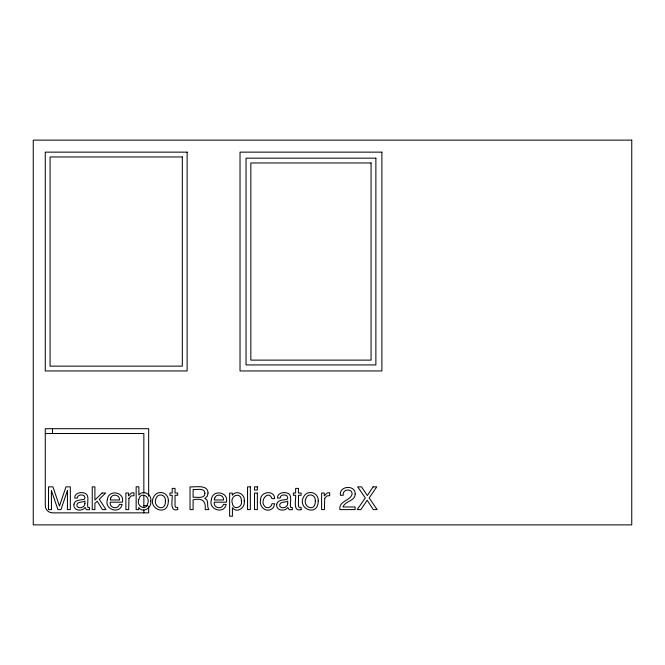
<?xml version="1.0" encoding="UTF-8"?>
<svg xmlns="http://www.w3.org/2000/svg" width="665" height="665" viewBox="0 0 665 665"><rect width="100%" height="100%" fill="white"/><g stroke="black" fill="none" stroke-linecap="round" stroke-linejoin="round"><path stroke-width="1" d="M45.27 433.505L143.848 433.505L143.848 493.272M143.848 505.641L147.697 505.641M148.661 496.231L148.661 428.701L45.27 428.701L45.27 505.641A7.215 7.215 0 0 0 52.485 512.856L148.661 512.856L148.661 506.58M143.848 495.334L143.848 507.703M143.848 509.764L143.848 512.856M52.485 428.701L52.485 433.505M67.464 490.413L67.398 509.606L70.332 509.606L70.332 486.855L65.96 486.855L59.468 506.09L52.934 486.855L48.52 486.855L48.52 509.606L51.463 509.606L51.38 490.413L57.922 509.606L60.972 509.606L67.464 490.413M241.378 501.211C243.049 507.362 233.265 510.62 232.442 503.671C229.309 495.101 241.802 491.136 241.378 501.211M138.794 499.631C135.909 506.065 146.109 511.368 147.622 503.787C150.972 496.389 140.431 490.837 138.794 499.631M150.756 500.994C152.061 507.586 143.058 513.812 138.719 507.486L138.719 509.606L136.15 509.606L136.15 486.772L138.86 486.772L138.86 495.034C143.091 489.398 152.069 494.411 150.756 500.994M168.336 500.961C168.22 518.318 144.704 507.794 155.003 495.018A6.85 6.85 0 0 1 159.002 492.69C163.997 491.443 168.893 495.882 168.336 500.961M260.58 499.706C258.776 505.932 265.219 512.723 271.328 509.232A5.694 5.694 0 0 0 273.839 506.589L274.645 503.738L271.935 503.738C271.611 506.231 269.292 508.26 266.731 507.595A3.416 3.416 0 0 1 264.471 505.999C259.325 500.363 268.843 489.498 271.935 498.592L274.645 498.592C274.537 489.714 260.306 491.369 260.58 499.706M318.227 500.961C318.103 518.318 294.587 507.794 304.886 495.018A6.85 6.85 0 0 1 308.893 492.69C313.88 491.443 318.784 495.882 318.227 500.961M107.364 499.723C104.014 509.515 119.974 514.76 122.144 504.402L119.401 504.402C118.054 509.922 109.085 508.085 110.215 502.2L122.377 502.2C125.037 491.659 108.021 489.141 107.364 499.723M211.395 499.723C208.045 509.515 224.014 514.76 226.175 504.402L223.44 504.402C222.085 509.922 213.116 508.085 214.255 502.2L226.408 502.2C229.076 491.659 212.052 489.141 211.395 499.723M244.221 500.945C245.684 507.486 237.006 513.779 232.409 507.744L232.409 516.223L229.616 516.223L229.616 493.098L232.326 493.098L232.326 495.292C236.366 489.357 245.451 494.378 244.221 500.945M204.928 493.28C204.986 499.174 196.541 496.863 193.108 497.279L193.108 489.498C196.532 490.03 204.778 487.403 204.928 493.28M73.965 504.161C72.668 510.554 82.044 512.092 85.078 507.412L86.4 509.706L89.567 509.681L89.567 507.628L87.905 507.453C86.583 503.014 90.623 494.261 83.807 492.89C80.099 491.876 74.413 493.355 74.729 498.085L77.331 498.085C77.398 494.735 81.679 494.378 83.998 495.608L85.012 497.678L84.347 499.29C80.889 500.213 74.896 499.523 73.965 504.161M276.756 504.161C275.46 510.554 284.828 512.092 287.862 507.412L289.192 509.706L292.351 509.681L292.351 507.628L290.688 507.453C289.366 503.014 293.406 494.261 286.598 492.89C282.883 491.876 277.205 493.355 277.513 498.085L280.115 498.085C280.189 494.735 284.462 494.378 286.79 495.608L287.804 497.678L287.13 499.29C283.672 500.213 277.687 499.523 276.756 504.161M355.201 493.995C355.168 501.235 345.019 500.945 342.974 506.971L355.093 506.971L355.093 509.606L339.865 509.606C338.693 500.77 350.372 500.945 352.118 494.12C352.226 487.819 341.951 489.199 343.24 495.292L340.405 495.292C338.851 485.633 355.368 484.494 355.201 493.995M165.427 501.044C165.685 513.604 150.465 506.24 156.907 496.921A3.79 3.79 0 0 1 159.434 495.093C163.058 494.053 165.893 497.603 165.427 501.044M315.31 501.044C315.567 513.604 300.356 506.24 306.789 496.921A3.79 3.79 0 0 1 309.316 495.093C312.949 494.053 315.775 497.603 315.31 501.044M208.054 492.989L207.214 496.331L204.845 498.426C209.167 499.997 206.757 505.375 208.32 508.592L208.926 509.606L205.144 509.606C206.15 500.712 202.085 497.844 193.108 499.847L193.108 509.606L190.024 509.606L190.024 486.855C195.402 487.37 207.729 484.095 208.054 492.989M84.937 503.413C85.162 507.204 79.143 509.457 77.007 506.273C75.735 501.344 82.26 502.64 84.937 501.169L84.937 503.413M287.721 503.413C287.945 507.204 281.927 509.457 279.799 506.273C278.519 501.344 285.044 502.64 287.721 501.169L287.721 503.413M128.952 498.401L128.669 509.606L125.876 509.606L125.876 493.014L128.528 493.014L128.528 495.882L131.487 492.948L133.948 492.723L133.948 495.666L131.171 495.924L128.952 498.401M324.686 498.401L324.404 509.606L321.619 509.606L321.619 493.014L324.262 493.014L324.262 495.882L327.23 492.948L329.69 492.723L329.69 495.666L326.906 495.924L324.686 498.401M110.681 498.035L110.29 499.989L119.509 499.989C120.057 494.835 112.277 493.189 110.681 498.035M214.712 498.035L214.329 499.989L223.548 499.989C224.088 494.835 216.316 493.189 214.712 498.035M373.107 486.855L367.346 495.558L361.536 486.855L357.679 486.855L365.318 497.944L357.163 509.606L360.887 509.606L367.188 500.255L373.323 509.606L377.146 509.606L369.142 497.944L376.781 486.855L373.107 486.855M102.069 493.014L94.912 500.063L94.912 486.855L92.236 486.855L92.236 509.606L94.912 509.606L94.912 503.38L97.248 501.244L102.427 509.606L105.984 509.606L99.276 499.232L105.635 493.014L102.069 493.014M177.68 509.606C169.218 512.058 172.634 499.515 172.21 495.292L169.966 495.292L169.966 493.014L172.21 493.014L172.21 488.384L175.028 488.384L175.028 493.014L177.68 493.014L177.68 495.292L175.028 495.292L175.028 506.123L175.618 507.287L177.68 507.412L177.68 509.606M301.104 509.606C292.642 512.058 296.058 499.515 295.642 495.292L293.39 495.292L293.39 493.014L295.642 493.014L295.642 488.384L298.46 488.384L298.46 493.014L301.104 493.014L301.104 495.292L298.46 495.292L298.46 506.123L299.042 507.287L301.104 507.412L301.104 509.606M631.75 140.124L33.25 140.124L33.25 524.876L631.75 524.876L631.75 140.124M187.131 152.144L45.27 152.144L45.27 370.945L187.131 370.945L187.131 152.144M381.885 152.144L240.023 152.144L240.023 370.945L381.885 370.945L381.885 152.144M182.318 156.957L50.083 156.957L50.083 366.141L182.318 366.141L182.318 156.957M375.875 158.162L246.042 158.162L246.042 364.935L375.875 364.935L375.875 158.162M371.07 162.967L250.846 162.967L250.846 360.122L371.07 360.122L371.07 162.967M250.348 486.855L247.555 486.855L247.555 509.606L250.348 509.606L250.348 486.855M257.363 486.855L254.529 486.855L254.529 490.014L257.363 490.014L257.363 486.855M257.363 493.098L254.529 493.098L254.529 509.606L257.363 509.606L257.363 493.098"/></g></svg>
